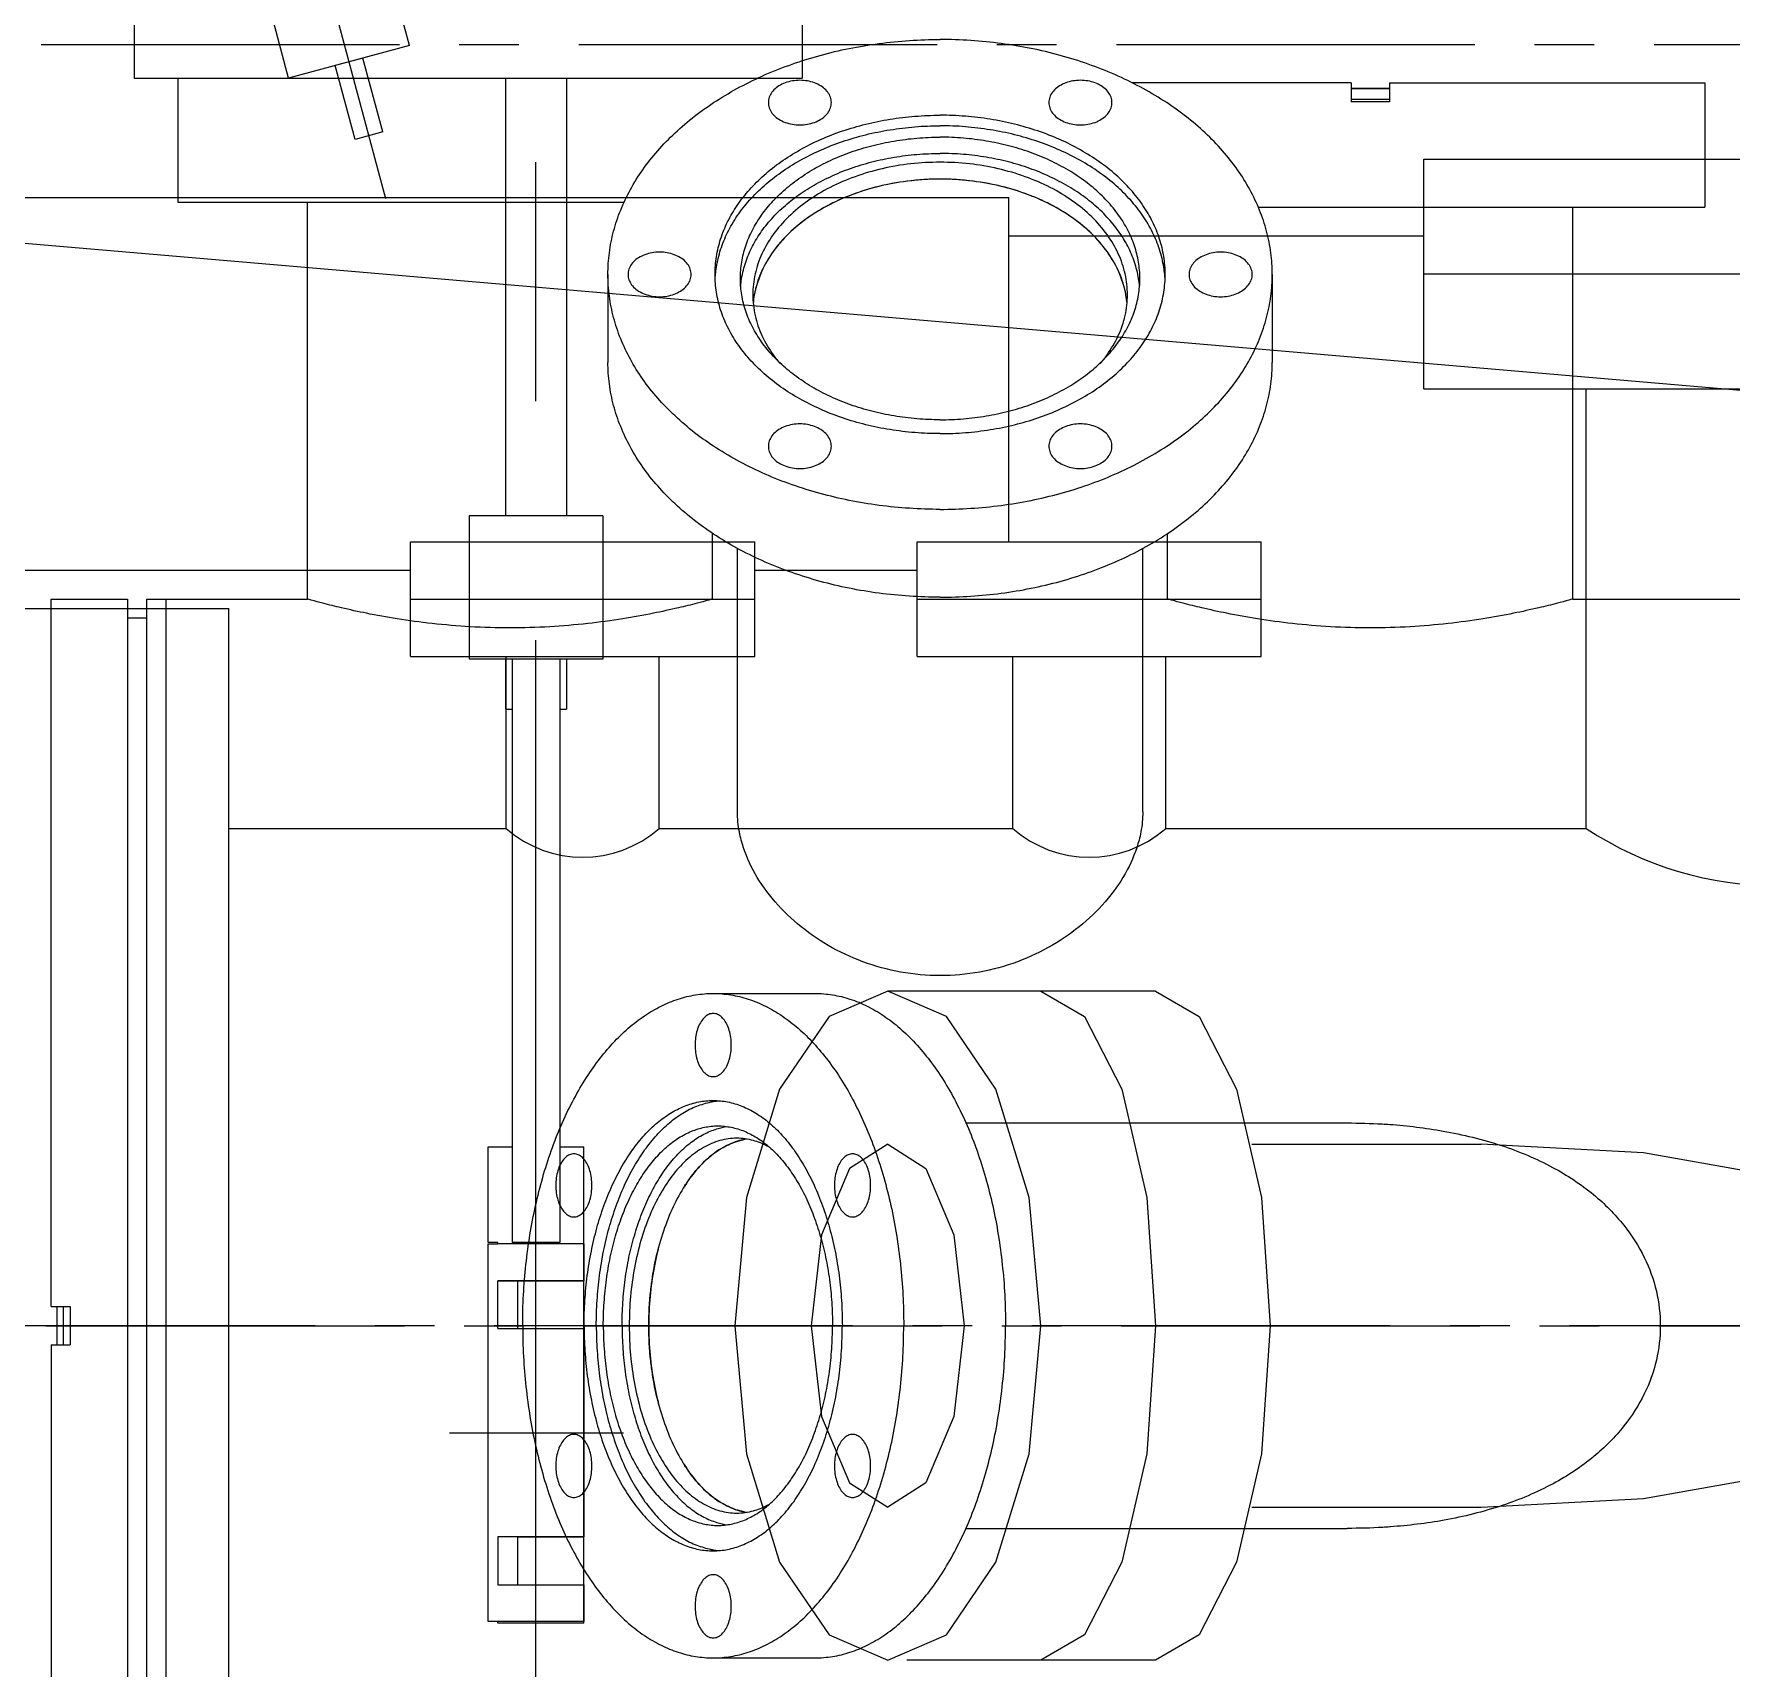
# Model space of a CAD drawing. Extents: x -50 to 48714, y -13211 to 6743.
# Drawn here: x 30633.3 to 30810.8, y -506.8 to -335.9 of the extents above; entities that cross this region are included whole.
import ezdxf

# ---------------------------------------------------------------- set-up
doc = ezdxf.new("R2010")
doc.units = 0
doc.header["$LTSCALE"] = 50
for name, pattern in [('UE46_01$0$GESTRICHELT', [0.75, 0.5, -0.25]), ('UE46_01$0$MITTE2', [1.125, 0.75, -0.125, 0.125, -0.125]), ('UE46_01$0$MITTEX2', [4, 2.5, -0.5, 0.5, -0.5])]:
    doc.linetypes.add(name, pattern=pattern)
doc.layers.get('0').update_dxf_attribs({"linetype": 'CONTINUOUS'})
for name, color, linetype in [('UE46_01$0$MITTE', 5, 'UE46_01$0$MITTEX2'), ('UE46_01$0$MITTE2', 5, 'UE46_01$0$MITTE2'), ('UE46_01$0$MITTEKLEIN', 5, 'UE46_01$0$MITTE2'), ('UE46_01$0$VERDECKT', 7, 'UE46_01$0$GESTRICHELT')]:
    doc.layers.add(name, color=color, linetype=linetype)

# ---------------------------------------------------------------- blocks, each defined once
blk = doc.blocks.new('UE46_01$0$ASP_1_O')
for p, q in [((-109, 122), (-34, 122)), ((-109, 98), (-109, 122)), ((-446.4, 118), (-152.4, 118)), ((-152.4, 82), (-152.4, 118)), ((-152.4, 114), (-109, 114)), ((-109, 110), (-34, 110)), ((-109, 98), (-34, 98)), ((-92, 52), (-92, 98)), ((-215, 70), (-215, 82)), ((-215, 82), (-179, 82)), ((-179, 70), (-179, 82)), ((-162, 70), (-162, 82)), ((-162, 82), (-126, 82)), ((-126, 70), (-126, 82)), ((-215, 79), (-822, 79)), ((-162, 79), (-179, 79)), ((-256.2, 75), (-234, 75)), ((-234, -75), (-234, 75)), ((-215, 76), (-179, 76)), ((-162, 76), (-126, 76)), ((-215, 70), (-179, 70)), ((-205, 52), (-205, 70)), ((-189, 52), (-189, 70)), ((-162, 70), (-126, 70)), ((-152, 52), (-152, 70)), ((-136, 52), (-136, 70)), ((-234, 52), (-205, 52)), ((-189, 52), (-152, 52)), ((-136, 52), (-92, 52)), ((-137.08, 35), (-165.08, 35)), ((-127, 19), (-103, 19)), ((-127, -19), (-103, -19)), ((-137.08, -35), (-163.08, -35))]:
    blk.add_line(p, q)
at = {"linetype": 'CONTINUOUS'}
for points in [[(-165.08, 35, 0), (-171.2, 32.34, 0), (-176.39, 24.75, 0), (-179.86, 13.39, 0), (-181.08, 0, 0), (-179.86, -13.39, 0), (-176.39, -24.75, 0), (-171.2, -32.34, 0), (-165.08, -35, 0), (-158.95, -32.34, 0), (-153.76, -24.75, 0), (-150.3, -13.39, 0), (-149.08, 0, 0), (-150.3, 13.39, 0), (-153.76, 24.75, 0), (-158.95, 32.34, 0), (-165.08, 35, 0)], [(-149.08, 35, 0), (-144.49, 32.34, 0), (-140.59, 24.75, 0), (-137.99, 13.39, 0), (-137.08, 0, 0), (-137.99, -13.39, 0), (-140.59, -24.75, 0), (-144.49, -32.34, 0), (-149.08, -35, 0)], [(-137.08, 35, 0), (-132.49, 32.34, 0), (-128.59, 24.75, 0), (-125.99, 13.39, 0), (-125.08, 0, 0), (-125.99, -13.39, 0), (-128.59, -24.75, 0), (-132.49, -32.34, 0), (-137.08, -35, 0)], [(-165.08, 19, 0), (-169.08, 16.45, 0), (-172.01, 9.5, 0), (-173.08, 0, 0), (-172.01, -9.5, 0), (-169.08, -16.45, 0), (-165.08, -19, 0)], [(-165.08, 19, 0), (-161.08, 16.45, 0), (-158.15, 9.5, 0), (-157.08, 0, 0), (-158.15, -9.5, 0), (-161.08, -16.45, 0), (-165.08, -19, 0)], [(-103, -19, 0), (-86, -18.07, 0), (-70.67, -15.37, 0), (-58.5, -11.17, 0), (-50.69, -5.87, 0), (-48, 0, 0), (-50.69, 5.87, 0), (-58.5, 11.17, 0), (-70.67, 15.37, 0), (-86, 18.07, 0), (-103, 19, 0)]]:
    blk.add_polyline3d(points, dxfattribs=at)
for centre, radius, start, end in [((-197, 61.17), 12.17, 228.8879, 311.1121), ((-144, 61.17), 12.17, 228.8879, 311.1121), ((-72, 82.33), 36.33, 236.6015, 303.3985)]:
    blk.add_arc(centre, radius, start, end)
at = {"layer": 'UE46_01$0$MITTEKLEIN'}
for p, q in [((-366.16, 134), (153.53, 134)), ((-534.4, 0), (105.24, 0))]:
    blk.add_line(p, q, dxfattribs=at)
blk = doc.blocks.new('UE46_01$0$FS-V01000_O')
at = {"color": 7, "linetype": 'CONTINUOUS'}
for p, q in [((-227.55, 130.5), (-166.81, 130.5)), ((-227.55, 130.5), (-227.55, 117.5)), ((-104.8, 130), (-127.76, 130)), ((-104.8, 130), (-104.8, 128)), ((-100.8, 130), (-67.8, 130)), ((-100.8, 130), (-100.8, 128)), ((-67.8, 130), (-67.8, 117)), ((-100.8, 129.4), (-104.8, 129.4)), ((-100.8, 128.26), (-104.8, 128.26)), ((-100.8, 128), (-104.8, 128)), ((-227.55, 117.5), (-180.83, 117.5)), ((-214, 76), (-214, 117.5)), ((-114.53, 117), (-67.8, 117)), ((-81.6, 76), (-81.6, 117)), ((-182.55, 109.96), (-182.55, 100.76)), ((-113.05, 109.96), (-113.05, 100.76)), ((-171.6, 76), (-171.6, 82.88)), ((-124, 76), (-124, 82.88)), ((-169, 53.74), (-169, 81.31)), ((-126.6, 53.74), (-126.6, 81.31)), ((-240.8, 2), (-240.8, 76)), ((-240.8, 76), (-232.8, 76)), ((-232.8, 76), (-232.8, -76)), ((-230.8, -76), (-230.8, 76)), ((-230.8, 76), (-214, 76)), ((-228.8, 76), (-228.8, -76)), ((-171.6, 76), (-169, 76)), ((-126.6, 76), (-124, 76)), ((-81.6, 76), (-36, 76)), ((-230.8, 74), (-232.8, 74)), ((-171.54, 34.75), (-160.89, 34.75)), ((-145.11, 21.2), (-105.21, 21.2)), ((-240.8, 2), (-238.8, 2)), ((-240.2, 2), (-240.2, -2)), ((-238.8, 2), (-238.8, -2)), ((-240.8, -2), (-240.8, -76)), ((-240.8, -2), (-238.8, -2)), ((-145.11, -21.2), (-105.2, -21.2)), ((-171.54, -34.75), (-160.89, -34.75))]:
    blk.add_line(p, q, dxfattribs=at)
at = {"color": 9, "linetype": 'CONTINUOUS'}
for p, q in [((-104.8, 129.39), (-100.8, 129.39)), ((-240.19, -2), (-240.19, 2))]:
    blk.add_line(p, q, dxfattribs=at)
at = {"color": 7, "linetype": 'CONTINUOUS'}
for points, start_tangent, end_tangent in [([(-182.55, 109.96), (-182.4, 112.22), (-181.96, 114.47), (-181.22, 116.68), (-180.2, 118.83), (-178.91, 120.91), (-177.35, 122.89), (-175.53, 124.76), (-173.48, 126.51), (-171.21, 128.11), (-168.74, 129.56), (-166.09, 130.85), (-163.29, 131.95), (-160.35, 132.87), (-157.31, 133.59), (-154.19, 134.11), (-151.01, 134.42), (-147.8, 134.53)], (0, 1), (1, 0)), ([(-113.05, 109.96), (-113.2, 112.22), (-113.64, 114.47), (-114.38, 116.68), (-115.4, 118.83), (-116.69, 120.91), (-118.25, 122.89), (-120.07, 124.76), (-122.12, 126.51), (-124.39, 128.11), (-126.86, 129.56), (-129.51, 130.85), (-132.31, 131.95), (-135.25, 132.87), (-138.29, 133.59), (-141.41, 134.11), (-144.59, 134.42), (-147.8, 134.53)], (0, 1), (-1, 0)), ([(-162.47, 130.26), (-163.26, 130.19), (-164.01, 129.99), (-164.66, 129.67), (-165.19, 129.25), (-165.56, 128.76), (-165.75, 128.21), (-165.77, 127.93)], (-1, 0), (0, -1)), ([(-159.18, 127.93), (-159.2, 128.21), (-159.39, 128.76), (-159.76, 129.25), (-160.29, 129.67), (-160.94, 129.99), (-161.69, 130.19), (-162.47, 130.26)], (0, 1), (-1, 0)), ([(-133.12, 130.26), (-133.91, 130.19), (-134.66, 129.99), (-135.31, 129.67), (-135.84, 129.25), (-136.21, 128.76), (-136.4, 128.21), (-136.42, 127.93)], (-1, 0), (0, -1)), ([(-129.83, 127.93), (-129.85, 128.21), (-130.04, 128.76), (-130.41, 129.25), (-130.94, 129.67), (-131.59, 129.99), (-132.34, 130.19), (-133.12, 130.26)], (0, 1), (-1, 0)), ([(-165.77, 127.93), (-165.75, 127.65), (-165.56, 127.1), (-165.19, 126.6), (-164.66, 126.18), (-164.01, 125.86), (-163.26, 125.66), (-162.47, 125.59)], (0, -1), (1, 0)), ([(-162.47, 125.59), (-161.69, 125.66), (-160.94, 125.86), (-160.29, 126.18), (-159.76, 126.6), (-159.39, 127.1), (-159.2, 127.65), (-159.18, 127.93)], (1, 0), (0, 1)), ([(-136.42, 127.93), (-136.4, 127.65), (-136.21, 127.1), (-135.84, 126.6), (-135.31, 126.18), (-134.66, 125.86), (-133.91, 125.66), (-133.12, 125.59)], (0, -1), (1, 0)), ([(-133.12, 125.59), (-132.34, 125.66), (-131.59, 125.86), (-130.94, 126.18), (-130.41, 126.6), (-130.04, 127.1), (-129.85, 127.65), (-129.83, 127.93)], (1, 0), (0, 1)), ([(-171.35, 109.96), (-171.2, 111.82), (-170.76, 113.66), (-170.03, 115.46), (-169.02, 117.18), (-167.74, 118.81), (-166.21, 120.34), (-164.45, 121.73), (-162.48, 122.97), (-160.33, 124.06), (-158.02, 124.96), (-155.58, 125.67), (-153.04, 126.19), (-150.44, 126.5), (-147.8, 126.61)], (0, 1), (1, 0)), ([(-124.25, 109.96), (-124.4, 111.82), (-124.84, 113.66), (-125.57, 115.46), (-126.58, 117.18), (-127.86, 118.81), (-129.39, 120.34), (-131.15, 121.73), (-133.12, 122.97), (-135.27, 124.06), (-137.58, 124.96), (-140.02, 125.67), (-142.56, 126.19), (-145.16, 126.5), (-147.8, 126.61)], (0, 1), (-1, 0)), ([(-171.3, 109.95), (-171.2, 110.71), (-170.76, 112.55), (-170.03, 114.35), (-169.02, 116.07), (-167.74, 117.71), (-166.21, 119.23), (-164.45, 120.62), (-162.48, 121.87), (-160.33, 122.95), (-158.02, 123.85), (-155.58, 124.57), (-153.04, 125.08), (-150.44, 125.4), (-147.8, 125.5)], (0.093408, 0.995628), (1, 0)), ([(-168.7, 109.53), (-168.66, 110.39), (-168.38, 112.1), (-167.82, 113.77), (-166.99, 115.38), (-165.9, 116.92), (-164.56, 118.36), (-163, 119.67), (-161.23, 120.85), (-159.28, 121.88), (-157.18, 122.74), (-154.95, 123.42), (-152.62, 123.91), (-150.23, 124.21), (-147.8, 124.31)], (0, 1), (1, 0)), ([(-124.3, 109.95), (-124.4, 110.71), (-124.84, 112.55), (-125.57, 114.35), (-126.58, 116.07), (-127.86, 117.71), (-129.39, 119.23), (-131.15, 120.62), (-133.12, 121.87), (-135.27, 122.95), (-137.58, 123.85), (-140.02, 124.57), (-142.56, 125.08), (-145.16, 125.4), (-147.8, 125.5)], (-0.093408, 0.995628), (-1, 0)), ([(-126.9, 109.53), (-126.94, 110.39), (-127.22, 112.1), (-127.78, 113.77), (-128.61, 115.38), (-129.7, 116.92), (-131.04, 118.36), (-132.6, 119.67), (-134.37, 120.85), (-136.32, 121.88), (-138.42, 122.74), (-140.65, 123.42), (-142.98, 123.91), (-145.37, 124.21), (-147.8, 124.31)], (0, 1), (-1, 0)), ([(-168.57, 109.51), (-168.38, 110.4), (-167.82, 112.07), (-166.99, 113.69), (-165.9, 115.22), (-164.56, 116.66), (-163, 117.98), (-161.23, 119.15), (-159.28, 120.18), (-157.18, 121.04), (-154.95, 121.72), (-152.62, 122.21), (-150.23, 122.51), (-147.8, 122.61)], (0.159254, 0.987238), (1, 0)), ([(-127.03, 109.51), (-127.22, 110.4), (-127.78, 112.07), (-128.61, 113.69), (-129.7, 115.22), (-131.04, 116.66), (-132.6, 117.98), (-134.37, 119.15), (-136.32, 120.18), (-138.42, 121.04), (-140.65, 121.72), (-142.98, 122.21), (-145.37, 122.51), (-147.8, 122.61)], (-0.159254, 0.987238), (-1, 0)), ([(-147.8, 121.69), (-150.87, 121.52), (-153.86, 121.01), (-156.7, 120.18), (-159.32, 119.05), (-161.66, 117.63), (-163.66, 115.98), (-165.26, 114.13), (-166.44, 112.12), (-167.16, 110), (-167.4, 107.83)], (-1, 0), (0, -1)), ([(-128.2, 107.83), (-128.44, 110), (-129.16, 112.12), (-130.34, 114.13), (-131.94, 115.98), (-133.94, 117.63), (-136.28, 119.05), (-138.9, 120.18), (-141.74, 121.01), (-144.73, 121.52), (-147.8, 121.69)], (0, 1), (-1, 0)), ([(-147.8, 119.93), (-150.87, 119.75), (-153.86, 119.25), (-156.7, 118.41), (-159.32, 117.28), (-161.66, 115.87), (-163.66, 114.21), (-165.26, 112.36), (-166.44, 110.35), (-167.16, 108.23), (-167.24, 107.82)], (-1, 0), (-0.177207, -0.984174)), ([(-147.8, 119.93), (-151.2, 119.71), (-154.5, 119.09), (-157.6, 118.07), (-160.4, 116.68), (-162.81, 114.97), (-164.77, 113), (-166.22, 110.81), (-167.1, 108.47), (-167.13, 108.36)], (-1, 0), (-0.230759, -0.973011)), ([(-128.36, 107.82), (-128.44, 108.23), (-129.16, 110.35), (-130.34, 112.36), (-131.94, 114.21), (-133.94, 115.87), (-136.28, 117.28), (-138.9, 118.41), (-141.74, 119.25), (-144.73, 119.75), (-147.8, 119.93)], (-0.177207, 0.984174), (-1, 0)), ([(-128.47, 108.36), (-128.5, 108.47), (-129.38, 110.81), (-130.83, 113), (-132.79, 114.97), (-135.2, 116.68), (-138, 118.07), (-141.1, 119.09), (-144.4, 119.71), (-147.8, 119.93)], (-0.230759, 0.973011), (-1, 0)), ([(-177.15, 112.29), (-177.94, 112.22), (-178.68, 112.02), (-179.34, 111.7), (-179.87, 111.28), (-180.24, 110.78), (-180.43, 110.24), (-180.45, 109.96)], (-1, 0), (0, -1)), ([(-173.85, 109.96), (-173.87, 110.24), (-174.06, 110.78), (-174.43, 111.28), (-174.96, 111.7), (-175.62, 112.02), (-176.36, 112.22), (-177.15, 112.29)], (0, 1), (-1, 0)), ([(-118.45, 112.29), (-119.24, 112.22), (-119.98, 112.02), (-120.64, 111.7), (-121.17, 111.28), (-121.54, 110.78), (-121.73, 110.24), (-121.75, 109.96)], (-1, 0), (0, -1)), ([(-115.15, 109.96), (-115.17, 110.24), (-115.36, 110.78), (-115.73, 111.28), (-116.26, 111.7), (-116.92, 112.02), (-117.66, 112.22), (-118.45, 112.29)], (0, 1), (-1, 0)), ([(-147.8, 85.38), (-151.01, 85.49), (-154.19, 85.8), (-157.31, 86.32), (-160.35, 87.04), (-163.29, 87.96), (-166.09, 89.06), (-168.74, 90.35), (-171.21, 91.8), (-173.48, 93.4), (-175.53, 95.15), (-177.35, 97.02), (-178.91, 99), (-180.2, 101.08), (-181.22, 103.23), (-181.96, 105.44), (-182.4, 107.69), (-182.55, 109.96)], (-1, 0), (0, 1)), ([(-180.45, 109.96), (-180.43, 109.67), (-180.24, 109.13), (-179.87, 108.63), (-179.34, 108.21), (-178.68, 107.89), (-177.94, 107.69), (-177.15, 107.62)], (0, -1), (1, 0)), ([(-177.15, 107.62), (-176.36, 107.69), (-175.62, 107.89), (-174.96, 108.21), (-174.43, 108.63), (-174.06, 109.13), (-173.87, 109.67), (-173.85, 109.96)], (1, 0), (0, 1)), ([(-147.8, 93.3), (-150.44, 93.41), (-153.04, 93.72), (-155.58, 94.24), (-158.02, 94.95), (-160.33, 95.86), (-162.48, 96.94), (-164.45, 98.18), (-166.21, 99.57), (-167.74, 101.1), (-169.02, 102.73), (-170.03, 104.46), (-170.76, 106.25), (-171.2, 108.09), (-171.35, 109.96)], (-1, 0), (0, 1)), ([(-171.34, 109.4), (-171.3, 109.95)], (0.047148, 0.998888), (0.093408, 0.995628)), ([(-147.8, 94.75), (-150.23, 94.85), (-152.62, 95.15), (-154.95, 95.64), (-157.18, 96.32), (-159.28, 97.18), (-161.23, 98.21), (-163, 99.39), (-164.56, 100.71), (-165.9, 102.14), (-166.99, 103.68), (-167.82, 105.29), (-168.38, 106.96), (-168.66, 108.67), (-168.7, 109.53)], (-1, 0), (0, 1)), ([(-168.67, 108.68), (-168.57, 109.51)], (0.081053, 0.99671), (0.159254, 0.987238)), ([(-167.13, 108.36), (-167.24, 107.82)], (-0.230759, -0.973011), (-0.176939, -0.984222)), ([(-147.8, 85.38), (-144.59, 85.49), (-141.41, 85.8), (-138.29, 86.32), (-135.25, 87.04), (-132.31, 87.96), (-129.51, 89.06), (-126.86, 90.35), (-124.39, 91.8), (-122.12, 93.4), (-120.07, 95.15), (-118.25, 97.02), (-116.69, 99), (-115.4, 101.08), (-114.38, 103.23), (-113.64, 105.44), (-113.2, 107.69), (-113.05, 109.96)], (1, 0), (0, 1)), ([(-147.8, 93.3), (-145.16, 93.41), (-142.56, 93.72), (-140.02, 94.24), (-137.58, 94.95), (-135.27, 95.86), (-133.12, 96.94), (-131.15, 98.18), (-129.39, 99.57), (-127.86, 101.1), (-126.58, 102.73), (-125.57, 104.46), (-124.84, 106.25), (-124.4, 108.09), (-124.25, 109.96)], (1, 0), (0, 1)), ([(-147.8, 94.75), (-145.37, 94.85), (-142.98, 95.15), (-140.65, 95.64), (-138.42, 96.32), (-136.32, 97.18), (-134.37, 98.21), (-132.6, 99.39), (-131.04, 100.71), (-129.7, 102.14), (-128.61, 103.68), (-127.78, 105.29), (-127.22, 106.96), (-126.94, 108.67), (-126.9, 109.53)], (1, 0), (0, 1)), ([(-128.36, 107.82), (-128.47, 108.36)], (-0.176939, 0.984222), (-0.230759, 0.973011)), ([(-126.93, 108.68), (-127.03, 109.51)], (-0.081053, 0.99671), (-0.159254, 0.987238)), ([(-124.26, 109.4), (-124.3, 109.95)], (-0.047148, 0.998888), (-0.093408, 0.995628)), ([(-121.75, 109.96), (-121.73, 109.67), (-121.54, 109.13), (-121.17, 108.63), (-120.64, 108.21), (-119.98, 107.89), (-119.24, 107.69), (-118.45, 107.62)], (0, -1), (1, 0)), ([(-118.45, 107.62), (-117.66, 107.69), (-116.92, 107.89), (-116.26, 108.21), (-115.73, 108.63), (-115.36, 109.13), (-115.17, 109.67), (-115.15, 109.96)], (1, 0), (0, 1)), ([(-167.4, 107.83), (-167.16, 105.67), (-166.44, 103.55), (-165.26, 101.54), (-164.51, 100.59)], (0, -1), (0.65497, -0.755655)), ([(-167.24, 107.82), (-167.36, 106.96)], (-0.177087, -0.984195), (-0.090668, -0.995881)), ([(-167.24, 107.82), (-167.36, 106.91)], (-0.176939, -0.984222), (-0.086223, -0.996276)), ([(-131.09, 100.59), (-130.34, 101.54), (-129.16, 103.55), (-128.44, 105.67), (-128.2, 107.83)], (0.65497, 0.755655), (0, 1)), ([(-128.24, 106.96), (-128.36, 107.82)], (-0.090668, 0.995881), (-0.177087, 0.984195)), ([(-128.24, 106.91), (-128.36, 107.82)], (-0.086223, 0.996276), (-0.176939, 0.984222)), ([(-147.8, 76.19), (-151.01, 76.3), (-154.19, 76.61), (-157.31, 77.13), (-160.35, 77.85), (-163.29, 78.77), (-166.09, 79.87), (-168.74, 81.15), (-171.21, 82.6), (-173.48, 84.21), (-175.53, 85.95), (-177.35, 87.83), (-178.91, 89.81), (-180.2, 91.89), (-181.22, 94.04), (-181.96, 96.25), (-182.4, 98.5), (-182.55, 100.76)], (-1, 0), (0, 1)), ([(-147.8, 76.19), (-144.59, 76.3), (-141.41, 76.61), (-138.29, 77.13), (-135.25, 77.85), (-132.31, 78.77), (-129.51, 79.87), (-126.86, 81.15), (-124.39, 82.6), (-122.12, 84.21), (-120.07, 85.95), (-118.25, 87.83), (-116.69, 89.81), (-115.4, 91.89), (-114.38, 94.04), (-113.64, 96.25), (-113.2, 98.5), (-113.05, 100.76)], (1, 0), (0, 1)), ([(-162.47, 94.32), (-163.26, 94.25), (-164.01, 94.05), (-164.66, 93.73), (-165.19, 93.31), (-165.56, 92.81), (-165.75, 92.26), (-165.77, 91.98)], (-1, 0), (0, -1)), ([(-159.18, 91.98), (-159.2, 92.26), (-159.39, 92.81), (-159.76, 93.31), (-160.29, 93.73), (-160.94, 94.05), (-161.69, 94.25), (-162.47, 94.32)], (0, 1), (-1, 0)), ([(-133.12, 94.32), (-133.91, 94.25), (-134.66, 94.05), (-135.31, 93.73), (-135.84, 93.31), (-136.21, 92.81), (-136.4, 92.26), (-136.42, 91.98)], (-1, 0), (0, -1)), ([(-129.83, 91.98), (-129.85, 92.26), (-130.04, 92.81), (-130.41, 93.31), (-130.94, 93.73), (-131.59, 94.05), (-132.34, 94.25), (-133.12, 94.32)], (0, 1), (-1, 0)), ([(-165.77, 91.98), (-165.75, 91.7), (-165.56, 91.15), (-165.19, 90.66), (-164.66, 90.24), (-164.01, 89.92), (-163.26, 89.72), (-162.47, 89.65)], (0, -1), (1, 0)), ([(-162.47, 89.65), (-161.69, 89.72), (-160.94, 89.92), (-160.29, 90.24), (-159.76, 90.66), (-159.39, 91.15), (-159.2, 91.7), (-159.18, 91.98)], (1, 0), (0, 1)), ([(-136.42, 91.98), (-136.4, 91.7), (-136.21, 91.15), (-135.84, 90.66), (-135.31, 90.24), (-134.66, 89.92), (-133.91, 89.72), (-133.12, 89.65)], (0, -1), (1, 0)), ([(-133.12, 89.65), (-132.34, 89.72), (-131.59, 89.92), (-130.94, 90.24), (-130.41, 90.66), (-130.04, 91.15), (-129.85, 91.7), (-129.83, 91.98)], (1, 0), (0, 1)), ([(-171.6, 76), (-172.01, 75.89), (-173.22, 75.56), (-175.18, 75.08), (-177.8, 74.51), (-181, 73.93), (-184.66, 73.44), (-188.64, 73.1), (-192.8, 72.98), (-196.96, 73.1), (-200.95, 73.44), (-204.61, 73.93), (-207.81, 74.51), (-210.43, 75.08), (-212.38, 75.56), (-213.59, 75.89), (-214, 76)], (-0.963227, -0.26869), (-0.963227, 0.26869)), ([(-81.6, 76), (-82.01, 75.89), (-83.22, 75.56), (-85.18, 75.08), (-87.8, 74.51), (-91, 73.93), (-94.66, 73.44), (-98.64, 73.1), (-102.8, 72.98), (-106.96, 73.1), (-110.95, 73.44), (-114.61, 73.93), (-117.81, 74.51), (-120.43, 75.08), (-122.38, 75.56), (-123.59, 75.89), (-124, 76)], (-0.963227, -0.26869), (-0.963227, 0.26869)), ([(-168.8, 51.64), (-169, 53.74)], (-0.185577, 0.98263), (0.000417, 1)), ([(-126.6, 53.74), (-126.8, 51.64)], (0.000416, -1), (-0.185578, -0.98263)), ([(-147.8, 36.62), (-151.93, 36.99), (-155.89, 38.07), (-159.53, 39.78), (-162.73, 42.04), (-165.37, 44.7), (-167.37, 47.66), (-168.6, 50.78), (-168.8, 51.64)], (-1, 0), (-0.185577, 0.98263)), ([(-126.8, 51.64), (-126.99, 50.79), (-128.23, 47.67), (-130.22, 44.7), (-132.86, 42.04), (-136.06, 39.79), (-139.7, 38.07), (-143.66, 36.99), (-147.8, 36.62)], (-0.185578, -0.98263), (-1, 0)), ([(-191.47, 0), (-191.39, 3.21), (-191.13, 6.39), (-190.71, 9.51), (-190.12, 12.55), (-189.38, 15.49), (-188.49, 18.29), (-187.45, 20.94), (-186.27, 23.41), (-184.97, 25.68), (-183.55, 27.73), (-182.03, 29.55), (-180.42, 31.11), (-178.74, 32.4), (-176.99, 33.42), (-175.2, 34.16), (-173.38, 34.6), (-171.54, 34.75)], (0, 1), (1, 0)), ([(-171.54, 34.75), (-169.7, 34.6), (-167.88, 34.16), (-166.08, 33.42), (-164.34, 32.4), (-162.65, 31.11), (-161.05, 29.55), (-159.53, 27.73), (-158.11, 25.68), (-156.81, 23.41), (-155.63, 20.94), (-154.59, 18.29), (-153.7, 15.49), (-152.95, 12.55), (-152.37, 9.51), (-151.95, 6.39), (-151.69, 3.21), (-151.61, 0)], (1, 0), (0, -1)), ([(-160.89, 34.75), (-159.05, 34.6), (-157.23, 34.16), (-155.44, 33.42), (-153.69, 32.4), (-152.01, 31.11), (-150.4, 29.55), (-148.88, 27.73), (-147.46, 25.68), (-146.16, 23.41), (-144.98, 20.94), (-143.94, 18.29), (-143.05, 15.49), (-142.3, 12.55), (-141.72, 9.51), (-141.3, 6.39), (-141.04, 3.21), (-140.96, 0)], (1, 0), (0, -1)), ([(-171.54, 32.65), (-171.77, 32.63), (-172.21, 32.44), (-172.61, 32.07), (-172.96, 31.54), (-173.22, 30.88), (-173.38, 30.14), (-173.43, 29.35)], (-1, 0), (0, -1)), ([(-169.65, 29.35), (-169.7, 30.14), (-169.86, 30.88), (-170.12, 31.54), (-170.46, 32.07), (-170.87, 32.44), (-171.31, 32.63), (-171.54, 32.65)], (0, 1), (-1, 0)), ([(-173.43, 29.35), (-173.38, 28.56), (-173.22, 27.82), (-172.96, 27.16), (-172.61, 26.63), (-172.21, 26.26), (-171.77, 26.07), (-171.54, 26.05)], (0, -1), (1, 0)), ([(-171.54, 26.05), (-171.31, 26.07), (-170.87, 26.26), (-170.46, 26.63), (-170.12, 27.16), (-169.86, 27.82), (-169.7, 28.56), (-169.65, 29.35)], (1, 0), (0, 1)), ([(-185.05, 0), (-184.96, 2.64), (-184.71, 5.24), (-184.29, 7.78), (-183.71, 10.22), (-182.98, 12.53), (-182.1, 14.68), (-181.09, 16.65), (-179.96, 18.41), (-178.73, 19.94), (-177.4, 21.22), (-176, 22.23), (-174.54, 22.96), (-173.05, 23.4), (-171.54, 23.55)], (0, 1), (1, 0)), ([(-183.77, 0), (-183.68, 2.64), (-183.43, 5.24), (-183.01, 7.78), (-182.43, 10.22), (-181.69, 12.53), (-180.82, 14.68), (-179.81, 16.65), (-178.68, 18.41), (-177.44, 19.94), (-176.12, 21.22), (-174.72, 22.23), (-173.26, 22.96), (-171.77, 23.4), (-171.53, 23.45)], (0, 1), (0.986692, 0.162601)), ([(-171.54, 23.55), (-170.03, 23.4), (-168.53, 22.96), (-167.08, 22.23), (-165.68, 21.22), (-164.35, 19.94), (-163.12, 18.41), (-161.99, 16.65), (-160.98, 14.68), (-160.1, 12.53), (-159.37, 10.22), (-158.79, 7.78), (-158.37, 5.24), (-158.12, 2.64), (-158.03, 0)], (1, 0), (0, -1)), ([(-171.53, 23.45), (-170.9, 23.52)], (0.986692, 0.162601), (0.996551, 0.082988)), ([(-183.04, 0), (-182.95, 2.43), (-182.71, 4.82), (-182.31, 7.15), (-181.76, 9.38), (-181.06, 11.48), (-180.23, 13.43), (-179.27, 15.2), (-178.21, 16.76), (-177.04, 18.1), (-175.8, 19.19), (-174.49, 20.02), (-173.13, 20.58), (-171.74, 20.86), (-171.05, 20.9)], (0, 1), (1, 0)), ([(-181.07, 0), (-180.99, 2.43), (-180.75, 4.82), (-180.35, 7.15), (-179.79, 9.38), (-179.1, 11.48), (-178.26, 13.43), (-177.31, 15.2), (-176.24, 16.76), (-175.08, 18.1), (-173.83, 19.19), (-172.52, 20.02), (-171.16, 20.58), (-170.07, 20.83)], (0, 1), (0.989775, 0.142639)), ([(-169.08, 19.6), (-170.84, 19.36), (-172.56, 18.64), (-174.19, 17.46), (-175.69, 15.86), (-177.03, 13.86), (-178.18, 11.52), (-179.1, 8.9), (-179.77, 6.06), (-180.19, 3.07), (-180.32, 0)], (-1, 0), (0, -1)), ([(-171.05, 20.9), (-170.35, 20.86), (-168.97, 20.58), (-167.61, 20.02), (-166.99, 19.67)], (1, 0), (0.847229, -0.531228)), ([(-167.32, 19.36), (-169.08, 19.6)], (-0.964004, 0.265886), (-1, 0)), ([(-166.99, 19.67), (-166.3, 19.19), (-165.05, 18.1), (-163.89, 16.76), (-162.82, 15.2), (-161.86, 13.43), (-161.03, 11.48), (-160.34, 9.38), (-159.78, 7.15), (-159.38, 4.82), (-159.14, 2.43), (-159.06, 0)], (0.847229, -0.531228), (0, -1)), ([(-105.21, 21.2), (-101.55, 21.1)], (0.999999, 0.001535), (0.998354, -0.057355)), ([(-101.55, 21.1), (-100.75, 21.05)], (0.998354, -0.057355), (0.997483, -0.070912)), ([(-100.75, 21.05), (-95.17, 20.36), (-89.07, 18.84), (-83.72, 16.56), (-79.44, 13.71), (-76.27, 10.5), (-74.13, 7.13), (-72.87, 3.6), (-72.46, 0)], (0.997483, -0.070912), (0, -1)), ([(-186.12, 17.97), (-186.35, 17.95), (-186.79, 17.76), (-187.19, 17.39), (-187.53, 16.86), (-187.79, 16.21), (-187.96, 15.46), (-188.01, 14.68)], (-1, 0), (0, -1)), ([(-184.23, 14.68), (-184.28, 15.46), (-184.44, 16.21), (-184.7, 16.86), (-185.04, 17.39), (-185.45, 17.76), (-185.89, 17.95), (-186.12, 17.97)], (0, 1), (-1, 0)), ([(-168.07, 19.52), (-168.79, 19.36), (-170.51, 18.64), (-172.14, 17.46), (-173.64, 15.86), (-174.98, 13.86), (-176.13, 11.52), (-177.05, 8.9), (-177.73, 6.06), (-178.14, 3.07), (-178.28, 0)], (-0.987326, -0.158708), (0, -1)), ([(-172.46, 17.16), (-170.51, 18.64), (-168.97, 19.31)], (0.720867, 0.693073), (0.956416, 0.292007)), ([(-168.97, 19.31), (-168.45, 19.44)], (0.956416, 0.292007), (0.97641, 0.215925)), ([(-168.45, 19.44), (-168.23, 19.49)], (0.97641, 0.215925), (0.983063, 0.183271)), ([(-167.16, 19.31), (-167.32, 19.36)], (-0.957036, 0.289969), (-0.964004, 0.265886)), ([(-165.72, 18.7), (-167.16, 19.31)], (-0.877871, 0.478898), (-0.957036, 0.289969)), ([(-156.96, 17.97), (-157.19, 17.95), (-157.63, 17.76), (-158.04, 17.39), (-158.38, 16.86), (-158.64, 16.21), (-158.8, 15.46), (-158.85, 14.68)], (-1, 0), (0, -1)), ([(-155.07, 14.68), (-155.12, 15.46), (-155.28, 16.21), (-155.54, 16.86), (-155.88, 17.39), (-156.29, 17.76), (-156.73, 17.95), (-156.96, 17.97)], (0, 1), (-1, 0)), ([(-174.28, 14.99), (-173.01, 16.6)], (0.56272, 0.826647), (0.675082, 0.737742)), ([(-173.01, 16.6), (-172.65, 16.97), (-172.46, 17.16)], (0.675082, 0.737742), (0.720867, 0.693073)), ([(-188.01, 14.68), (-187.96, 13.89), (-187.79, 13.14), (-187.53, 12.49), (-187.19, 11.96), (-186.79, 11.59), (-186.35, 11.4), (-186.12, 11.38)], (0, -1), (1, 0)), ([(-186.12, 11.38), (-185.89, 11.4), (-185.45, 11.59), (-185.04, 11.96), (-184.7, 12.49), (-184.44, 13.14), (-184.28, 13.89), (-184.23, 14.68)], (1, 0), (0, 1)), ([(-174.74, 14.27), (-174.56, 14.57), (-174.28, 14.99)], (0.520644, 0.853774), (0.56272, 0.826647)), ([(-158.85, 14.68), (-158.8, 13.89), (-158.64, 13.14), (-158.38, 12.49), (-158.04, 11.96), (-157.63, 11.59), (-157.19, 11.4), (-156.96, 11.38)], (0, -1), (1, 0)), ([(-156.96, 11.38), (-156.73, 11.4), (-156.29, 11.59), (-155.88, 11.96), (-155.54, 12.49), (-155.28, 13.14), (-155.12, 13.89), (-155.07, 14.68)], (1, 0), (0, 1)), ([(-177.94, 4.73), (-177.46, 7.33)], (0.141132, 0.989991), (0.225412, 0.974264)), ([(-177.46, 7.33), (-177.3, 7.97), (-177.21, 8.33)], (0.225412, 0.974264), (0.260092, 0.965584)), ([(-178.28, 0), (-178.08, 3.67)], (0, 1), (0.108663, 0.994079)), ([(-178.08, 3.67), (-178.03, 4.08), (-177.94, 4.73)], (0.108663, 0.994079), (0.141132, 0.989991)), ([(-239.51, 0), (-239.51, 0.67), (-239.51, 1.33), (-239.52, 2)], (0, 1), (-0.009128, 0.999958)), ([(-239.52, -2), (-239.51, -1.33), (-239.51, -0.67), (-239.51, 0)], (0.009128, 0.999958), (0, 1)), ([(-191.47, 0), (-191.39, -3.21), (-191.13, -6.39), (-190.71, -9.51), (-190.12, -12.55), (-189.38, -15.49), (-188.49, -18.29), (-187.45, -20.94), (-186.27, -23.41), (-184.97, -25.68), (-183.55, -27.73), (-182.03, -29.54), (-180.42, -31.11), (-178.74, -32.4), (-176.99, -33.42), (-175.2, -34.16), (-173.38, -34.6), (-171.54, -34.75)], (0, -1), (1, 0)), ([(-185.05, 0), (-184.96, -2.64), (-184.71, -5.24), (-184.29, -7.78), (-183.71, -10.22), (-182.98, -12.53), (-182.1, -14.68), (-181.09, -16.65), (-179.96, -18.41), (-178.73, -19.94), (-177.4, -21.22), (-176, -22.23), (-174.54, -22.96), (-173.05, -23.4), (-171.54, -23.55)], (0, -1), (1, 0)), ([(-183.77, 0), (-183.68, -2.64), (-183.43, -5.24), (-183.01, -7.78), (-182.43, -10.22), (-181.69, -12.53), (-180.82, -14.68), (-179.81, -16.65), (-178.68, -18.41), (-177.44, -19.94), (-176.12, -21.22), (-174.72, -22.23), (-173.26, -22.96), (-171.77, -23.4), (-171.53, -23.45)], (0, -1), (0.986692, -0.162601)), ([(-183.04, 0), (-182.95, -2.43), (-182.71, -4.82), (-182.31, -7.15), (-181.76, -9.38), (-181.06, -11.48), (-180.23, -13.43), (-179.27, -15.2), (-178.21, -16.76), (-177.04, -18.1), (-175.8, -19.19), (-174.49, -20.02), (-173.13, -20.58), (-171.74, -20.86), (-171.05, -20.9)], (0, -1), (1, 0)), ([(-181.07, 0), (-180.99, -2.43), (-180.75, -4.82), (-180.35, -7.15), (-179.79, -9.38), (-179.1, -11.48), (-178.26, -13.43), (-177.31, -15.2), (-176.24, -16.76), (-175.08, -18.1), (-173.83, -19.19), (-172.52, -20.02), (-171.16, -20.58), (-170.07, -20.83)], (0, -1), (0.989775, -0.142639)), ([(-180.32, 0), (-180.19, -3.07), (-179.77, -6.06), (-179.1, -8.9), (-178.18, -11.52), (-177.03, -13.86), (-175.69, -15.86), (-174.19, -17.46), (-172.56, -18.64), (-170.84, -19.36), (-169.08, -19.6)], (0, -1), (1, 0)), ([(-178.28, 0), (-178.14, -3.07), (-177.73, -6.06), (-177.05, -8.9), (-176.13, -11.52), (-174.98, -13.86), (-173.64, -15.86), (-172.14, -17.46), (-170.51, -18.64), (-168.79, -19.36), (-168.07, -19.52)], (0, -1), (0.987326, -0.158708)), ([(-178.08, -3.67), (-178.28, 0)], (-0.108663, 0.994079), (0, 1)), ([(-171.54, -34.75), (-169.7, -34.6), (-167.88, -34.16), (-166.08, -33.42), (-164.34, -32.4), (-162.65, -31.11), (-161.05, -29.54), (-159.53, -27.73), (-158.11, -25.68), (-156.81, -23.41), (-155.63, -20.94), (-154.59, -18.29), (-153.7, -15.49), (-152.95, -12.55), (-152.37, -9.51), (-151.95, -6.39), (-151.69, -3.21), (-151.61, 0)], (1, 0), (0, 1)), ([(-171.54, -23.55), (-170.03, -23.4), (-168.53, -22.96), (-167.08, -22.23), (-165.68, -21.22), (-164.35, -19.94), (-163.12, -18.41), (-161.99, -16.65), (-160.98, -14.68), (-160.1, -12.53), (-159.37, -10.22), (-158.79, -7.78), (-158.37, -5.24), (-158.12, -2.64), (-158.03, 0)], (1, 0), (0, 1)), ([(-166.99, -19.67), (-166.3, -19.19), (-165.05, -18.1), (-163.89, -16.76), (-162.82, -15.2), (-161.86, -13.43), (-161.03, -11.48), (-160.34, -9.38), (-159.78, -7.15), (-159.38, -4.82), (-159.14, -2.43), (-159.06, 0)], (0.847229, 0.531228), (0, 1)), ([(-160.89, -34.75), (-159.05, -34.6), (-157.23, -34.16), (-155.44, -33.42), (-153.69, -32.4), (-152.01, -31.11), (-150.4, -29.54), (-148.88, -27.73), (-147.46, -25.68), (-146.16, -23.41), (-144.98, -20.94), (-143.94, -18.29), (-143.05, -15.49), (-142.3, -12.55), (-141.72, -9.51), (-141.3, -6.39), (-141.04, -3.21), (-140.96, 0)], (1, 0), (0, 1)), ([(-72.46, 0), (-72.87, -3.61), (-74.13, -7.13), (-76.26, -10.49), (-79.42, -13.69), (-83.67, -16.53), (-89, -18.81), (-95.08, -20.35), (-100.69, -21.04)], (0, -1), (-0.997411, -0.071917)), ([(-177.94, -4.73), (-178.03, -4.08), (-178.08, -3.67)], (-0.141132, 0.989991), (-0.108663, 0.994079)), ([(-177.46, -7.33), (-177.94, -4.73)], (-0.225412, 0.974264), (-0.141132, 0.989991)), ([(-177.21, -8.33), (-177.3, -7.97), (-177.46, -7.33)], (-0.260092, 0.965584), (-0.225412, 0.974264)), ([(-186.12, -11.38), (-186.35, -11.4), (-186.79, -11.59), (-187.19, -11.96), (-187.53, -12.49), (-187.79, -13.14), (-187.96, -13.89), (-188.01, -14.67)], (-1, 0), (0, -1)), ([(-184.23, -14.67), (-184.28, -13.89), (-184.44, -13.14), (-184.7, -12.49), (-185.04, -11.96), (-185.45, -11.59), (-185.89, -11.4), (-186.12, -11.38)], (0, 1), (-1, 0)), ([(-156.96, -11.38), (-157.19, -11.4), (-157.63, -11.59), (-158.04, -11.96), (-158.38, -12.49), (-158.64, -13.14), (-158.8, -13.89), (-158.85, -14.67)], (-1, 0), (0, -1)), ([(-155.07, -14.67), (-155.12, -13.89), (-155.28, -13.14), (-155.54, -12.49), (-155.88, -11.96), (-156.29, -11.59), (-156.73, -11.4), (-156.96, -11.38)], (0, 1), (-1, 0)), ([(-188.01, -14.67), (-187.96, -15.46), (-187.79, -16.21), (-187.53, -16.86), (-187.19, -17.39), (-186.79, -17.76), (-186.35, -17.95), (-186.12, -17.97)], (0, -1), (1, 0)), ([(-186.12, -17.97), (-185.89, -17.95), (-185.45, -17.76), (-185.04, -17.39), (-184.7, -16.86), (-184.44, -16.21), (-184.28, -15.46), (-184.23, -14.67)], (1, 0), (0, 1)), ([(-174.28, -14.99), (-174.56, -14.57), (-174.74, -14.27)], (-0.56272, 0.826647), (-0.520644, 0.853774)), ([(-173.01, -16.6), (-174.28, -14.99)], (-0.675082, 0.737742), (-0.56272, 0.826647)), ([(-158.85, -14.67), (-158.8, -15.46), (-158.64, -16.21), (-158.38, -16.86), (-158.04, -17.39), (-157.63, -17.76), (-157.19, -17.95), (-156.96, -17.97)], (0, -1), (1, 0)), ([(-156.96, -17.97), (-156.73, -17.95), (-156.29, -17.76), (-155.88, -17.39), (-155.54, -16.86), (-155.28, -16.21), (-155.12, -15.46), (-155.07, -14.67)], (1, 0), (0, 1)), ([(-172.46, -17.16), (-172.65, -16.97), (-173.01, -16.6)], (-0.720867, 0.693073), (-0.675082, 0.737742)), ([(-168.97, -19.31), (-170.51, -18.64), (-172.46, -17.16)], (-0.956416, 0.292007), (-0.720867, 0.693073)), ([(-169.08, -19.6), (-167.32, -19.36)], (1, 0), (0.964004, 0.265886)), ([(-168.45, -19.44), (-168.97, -19.31)], (-0.97641, 0.215925), (-0.956416, 0.292007)), ([(-168.23, -19.49), (-168.45, -19.44)], (-0.983063, 0.183271), (-0.97641, 0.215925)), ([(-167.32, -19.36), (-167.16, -19.31)], (0.964004, 0.265886), (0.957036, 0.289969)), ([(-167.16, -19.31), (-165.72, -18.7)], (0.957036, 0.289969), (0.877871, 0.478898)), ([(-171.05, -20.9), (-170.35, -20.86), (-168.97, -20.58), (-167.61, -20.02), (-166.99, -19.67)], (1, 0), (0.847229, 0.531228)), ([(-101.49, -21.1), (-105.2, -21.2)], (-0.998292, -0.058422), (-0.999999, 0.001487)), ([(-100.76, -21.05), (-101.49, -21.1)], (-0.997497, -0.070703), (-0.998292, -0.058422)), ([(-100.69, -21.04), (-100.76, -21.05)], (-0.997411, -0.071917), (-0.997497, -0.070703)), ([(-171.53, -23.45), (-170.9, -23.52)], (0.986692, -0.162601), (0.996551, -0.082988)), ([(-171.54, -26.05), (-171.77, -26.07), (-172.21, -26.26), (-172.61, -26.63), (-172.96, -27.16), (-173.22, -27.82), (-173.38, -28.56), (-173.43, -29.35)], (-1, 0), (0, -1)), ([(-169.65, -29.35), (-169.7, -28.56), (-169.86, -27.82), (-170.12, -27.16), (-170.46, -26.63), (-170.87, -26.26), (-171.31, -26.07), (-171.54, -26.05)], (0, 1), (-1, 0)), ([(-173.43, -29.35), (-173.38, -30.14), (-173.22, -30.88), (-172.96, -31.54), (-172.61, -32.07), (-172.21, -32.44), (-171.77, -32.63), (-171.54, -32.65)], (0, -1), (1, 0)), ([(-171.54, -32.65), (-171.31, -32.63), (-170.87, -32.44), (-170.46, -32.07), (-170.12, -31.54), (-169.86, -30.88), (-169.7, -30.14), (-169.65, -29.35)], (1, 0), (0, 1))]:
    blk.add_spline(points, degree=3, dxfattribs=dict(at, start_tangent=start_tangent, end_tangent=end_tangent))
blk = doc.blocks.new('UE46_01$0$PSD_76_O')
for p, q in [((0, 34.95), (0, -34.95)), ((13, 34.95), (0, 34.95)), ((0, 18.78), (21.54, 24.55)), ((3.39, 6.13), (0, 18.78)), ((-6.42, 11.83), (1.31, 13.9)), ((2.08, 11.01), (1.31, 13.9)), ((-5.64, 8.93), (-6.42, 11.83)), ((-5.64, 8.93), (2.08, 11)), ((3.39, 6.13), (24.93, 11.9)), ((-60.8, -14.1), (-60.8, -0.1)), ((-45.8, -0.1), (-60.8, -0.1)), ((-45.8, -14.1), (-45.8, -0.1)), ((-161.6, -12.1), (-161.6, -3.1)), ((-161.6, -3.1), (-161.45, -3.1)), ((-161.45, -3.1), (-161.45, -2.1)), ((-161.45, -2.1), (-121.95, -2.1)), ((-161.45, -12.1), (-161.45, -3.1)), ((-157.6, -3.1), (-157.6, -12.1)), ((-157.6, -3.1), (-157.6, -5.2)), ((-152.6, -3.1), (-157.6, -3.1)), ((-152.6, -12.1), (-152.6, -3.1)), ((-130.8, -3.1), (-130.8, -12.1)), ((-130.8, -3.1), (-125.8, -3.1)), ((-125.8, -12.1), (-125.8, -3.1)), ((-125.8, -3.1), (-125.8, -5.2)), ((-121.95, -2.1), (-121.95, -3.1)), ((-121.95, -12.1), (-121.95, -3.1)), ((-121.95, -3.1), (-121.8, -3.1)), ((-121.8, -3.1), (-121.8, -2.1)), ((-121.8, -2.1), (-111.8, -2.1)), ((-111.8, -2.1), (-111.8, -4.6)), ((-157.6, -5.2), (-152.6, -5.2)), ((-130.8, -5.2), (-125.8, -5.2)), ((-121.8, -4.6), (-121.8, -9.6)), ((-121.8, -9.6), (-121.8, -4.6)), ((-121.8, -9.6), (-121.8, -4.6)), ((-121.8, -9.6), (-121.8, -4.6)), ((-111.8, -4.6), (-121.8, -4.6)), ((-60.8, -4.6), (-121.8, -4.6)), ((-60.8, -3.9), (-66, -3.9)), ((-66, -3.9), (-66, -4.6)), ((0, -3.9), (-45.8, -3.9)), ((-111.8, -9.6), (-121.8, -9.6)), ((-60.8, -9.6), (-121.8, -9.6)), ((-111.8, -9.6), (-111.8, -12.1)), ((-66, -9.6), (-66, -10.3)), ((-60.8, -10.3), (-66, -10.3)), ((0, -10.3), (-45.8, -10.3)), ((-161.6, -12.1), (-111.8, -12.1)), ((-157.6, -12.1), (-161.45, -12.1)), ((-130.8, -12.1), (-152.6, -12.1)), ((-121.95, -12.1), (-125.8, -12.1)), ((-45.8, -14.1), (-60.8, -14.1)), ((13, -34.95), (0, -34.95))]:
    blk.add_line(p, q)
at = {"layer": 'UE46_01$0$MITTE'}
for p, q in [((-12.65, 8.61), (45.99, 24.32)), ((-141.7, 1.95), (-141.7, -16.24)), ((-183.8, -7.1), (255.48, -7.1))]:
    blk.add_line(p, q, dxfattribs=at)
at = {"layer": 'UE46_01$0$VERDECKT'}
for p, q in [((-157.6, -5.2), (-157.6, -12.1)), ((-152.6, -5.2), (-152.6, -12.1)), ((-130.8, -5.2), (-130.8, -12.1)), ((-125.8, -5.2), (-125.8, -12.1))]:
    blk.add_line(p, q, dxfattribs=at)
blk = doc.blocks.new('UE46_01')
for p, q in [((24201.68, 479.1), (24092.35, 265.45)), ((24201.68, 479.1), (25135.05, 1.49)), ((24110.57, 301.06), (25080.01, -195.01)), ((23983.02, 51.79), (24092.35, 265.45)), ((24074.13, 229.84), (25058, -273.61)), ((23983.02, 51.79), (25002.96, -470.11)), ((25135.05, 1.49), (27275.66, -155.53)), ((27275.66, -155.53), (28977.13, -215.92)), ((25080.01, -195.01), (27264.79, -355.27)), ((28977.13, -215.92), (32478.79, -516.06)), ((25058, -273.61), (27260.44, -435.16)), ((27264.79, -355.27), (28965.04, -415.62)), ((28965.04, -415.62), (32465.31, -715.64)), ((27260.44, -435.16), (28960.2, -495.49)), ((25002.96, -470.11), (27249.58, -634.9)), ((28960.2, -495.49), (32459.92, -795.47)), ((32478.79, -516.06), (33675.31, -575.11)), ((33675.31, -575.11), (33663.48, -814.82)), ((27249.58, -634.9), (28948.1, -695.19)), ((28948.1, -695.19), (32446.45, -995.05)), ((32465.31, -715.64), (33665.45, -774.87)), ((32459.92, -795.47), (33661.51, -854.77)), ((33651.65, -1054.53), (33663.48, -814.82)), ((32446.45, -995.05), (33651.65, -1054.53))]:
    blk.add_line(p, q)
at = {"layer": 'UE46_01$0$MITTE2'}
blk.add_line((30887.67, -471.02), (25987.67, -471.02), dxfattribs=at)
for name, p, rotation in [('UE46_01$0$PSD_76_O', (30678.69, -340.52), 90), ('UE46_01$0$ASP_1_O', (30887.67, -471.02), 2.295252255494837e-11)]:
    blk.add_blockref(name, p, dxfattribs=dict(rotation=rotation))
blk.add_blockref('UE46_01$0$FS-V01000_O', (30875.87, -471.02))

msp = doc.modelspace()

# ---------------------------------------------------------------- block references
msp.add_blockref('UE46_01', (0, 0))

doc.saveas('drawing.dxf')
